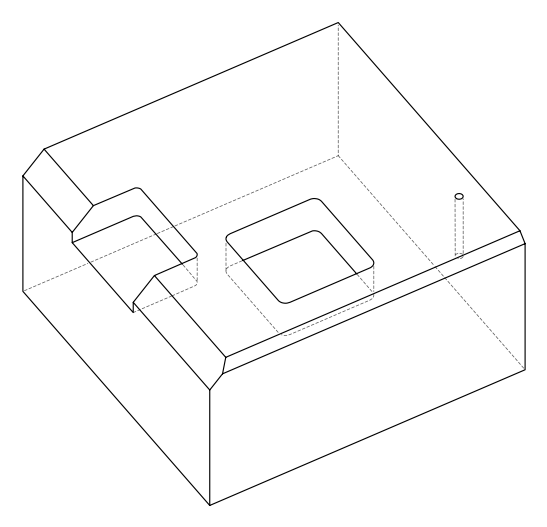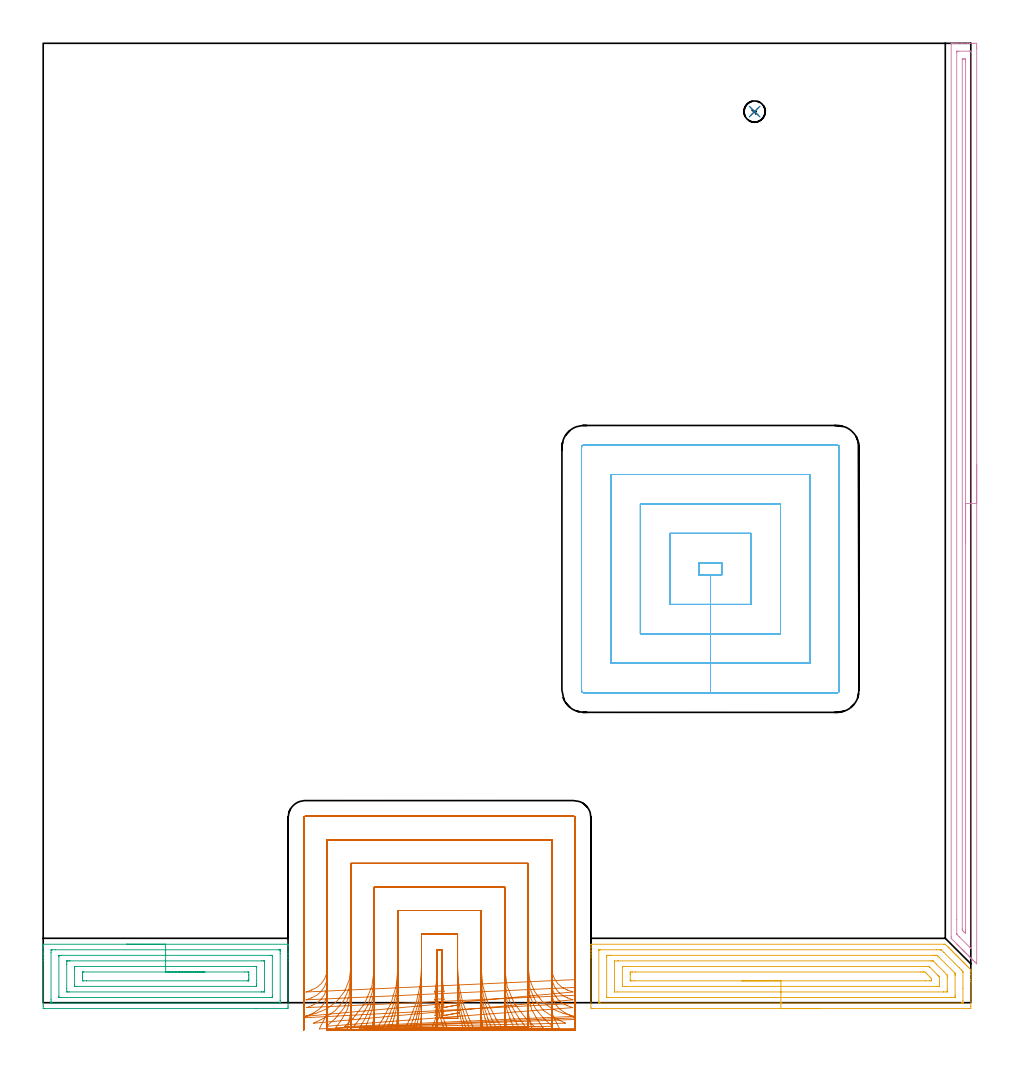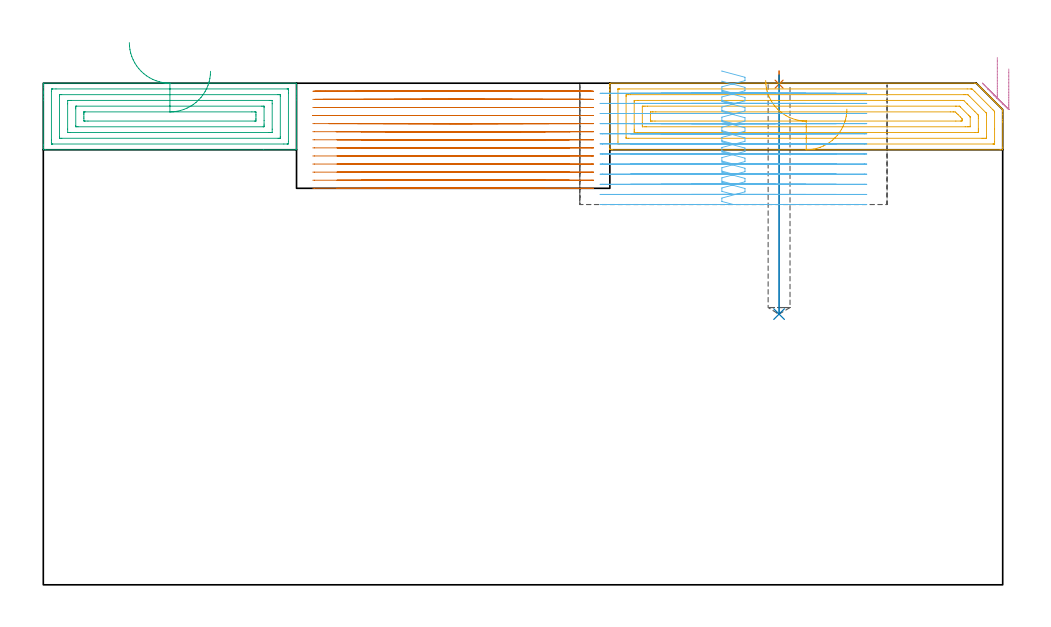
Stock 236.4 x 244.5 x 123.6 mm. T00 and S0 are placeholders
(PLAN: 7 operations, 4 tool changes, 62.7 min)
(1 SPOT_DRILL | STEP1POCKET | NXT0321_9005460120000 | 0.03 min | 0 mm3)
(2 DRILL_BLIND_HOLE_INTO_CENTER | STEP1POCKET | UGT0301_449 | 0.24 min | 1271 mm3)
(3 AREA_MILL | FG_CHAMFER_SURFACE | UGT0205_001 | 3.31 min | 9393 mm3)
(4 AREA_MILL_1 | FG_CHAMFER_SURFACE_1 | UGT0205_001 | 5.73 min | 5046 mm3)
(5 AREA_MILL_2 | FG_CHAMFER_SURFACE_2 | UGT0205_001 | 4.9 min | 13840 mm3)
(6 MILL_RECTANGULAR_POCKET | POCKET_RECTANGULAR_STRAIGHT | NXT0201_013 | Follow Part, ap 2.5, ae 75% | 18.29 min | 164675 mm3)
(7 MILL_SLOT | SLOT_PARTIAL_RECTANGULAR | NXT0201_009 | Follow Part, ap 2, ae 75% | 30.2 min | 100762 mm3)
(TOOL NXT0321_9005460120000 | NC Spot Drill, 142deg, 12mm, Carbide, Uncoated | D12 PA142 FL30 Z2)
(TOOL UGT0301_449 | Carbide Drill 5.4 mm | D5.4 PA118 FL57 Z2)
(TOOL UGT0205_001 | Chamfer Mill 20 x 3 x 45 deg. | D20 FL50 Z2)
(TOOL NXT0201_013 | ENDMILL 10mm | D10 FL30 Z4)
(TOOL NXT0201_009 | ENDMILL 8mm [2P460-0800-NA 1630] | D8 FL26 Z6)
(OP 1 SPOT_DRILL)
G17 G21 G94 G90
T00 M6
G54
G17 G0 G90 X181.3 Y227.1 S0 M3
G43 Z133.6 H0
G94 G81 G98 Z123.368 F250. R126.6
G80
M5
M2
(OP 2 DRILL_BLIND_HOLE_INTO_CENTER)
G17 G21 G94 G90
T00 M6
G54
G17 G0 G90 X181.3 Y227.1 S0 M3
G43 Z133.6 H0
G94 G81 G98 Z66.7 F250. R125.6
G80
M5
M2
(OP 3 AREA_MILL)
G17 G21 G94 G90
T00 M6
G54
G17 G0 G90 X21.2 Y14.9 S1061 M3
G43 Z133.6 H0
G94 G1 X21.238 Z132.728 F250.
X21.352 Z131.863
X21.541 Z131.012
X21.803 Z130.18
X22.137 Z129.374
X22.54 Z128.6
X23.008 Z127.864
X23.54 Z127.172
X24.129 Z126.529
X24.772 Z125.939
X25.464 Z125.408
X26.2 Z124.94
X26.974 Z124.537
X27.78 Z124.203
X28.612 Z123.941
X29.463 Z123.752
X30.328 Z123.638
X31.2 Z123.6
X62.295
X62.39 Y14.897 Z123.589
X62.393 Y14.864 Z123.556
X62.4 Y14.611 Z123.31
Y12.925 Z121.624
Y12.503 Z121.2
Y12.293 Z120.99
Y11.611 Z120.308
Y11.4 Z120.097
Y10.718 Z119.412
Y-0.889 Z107.807
X62.398 Y-1.233 Z107.464
X62.39 Y-1.491 Z107.205
X62.132 Y-1.499 Z107.199
X54.264 Y-1.5 Z107.2
X0.549 Y-1.499 Z107.201
X0.006 Y-1.491 Z107.205
X0.003 Y-1.438 Z107.258
X0.001 Y-0.889 Z107.807
X0. Y-0.337 Z108.359
Y10.718 Z119.412
Y11.4 Z120.097
Y11.611 Z120.308
Y12.293 Z120.99
Y12.503 Z121.2
Y12.925 Z121.624
Y13.867 Z122.566
Y14.289 Z122.988
Y14.612 Z123.31
X0.007 Y14.864 Z123.556
X0.01 Y14.897 Z123.589
X0.105 Y14.9 Z123.6
X31.2
Y13.486 Z122.186
X60.074
X60.163 Y13.485 Z122.185
X60.34 Y13.481 Z122.181
X60.385 Y13.479 Z122.179
X60.39 Y13.47 Z122.17
X60.395 Y13.443 Z122.143
X60.398 Y13.396 Z122.096
X60.4 Y13.069 Z121.769
Y12.503 Z121.203
X60.399 Y0.57 Z109.27
X60.392 Y0.004 Z108.704
X60.39 Y-0.072 Z108.628
X60.252 Y-0.08 Z108.62
X60.161 Y-0.084 Z108.616
X60.074 Y-0.085 Z108.615
X59.275 Y-0.086 Z108.614
X2.326
X2.237 Y-0.085 Z108.615
X2.059 Y-0.081 Z108.619
X2.015 Y-0.079 Z108.621
X2.01 Y-0.07 Z108.63
X2.005 Y-0.043 Z108.657
X2.002 Y0.004 Z108.704
X2. Y0.331 Z109.031
Y0.897 Z109.597
X2.001 Y12.83 Z121.53
X2.008 Y13.396 Z122.096
X2.01 Y13.472 Z122.172
X2.149 Y13.48 Z122.18
X2.239 Y13.484 Z122.184
X2.326 Y13.485 Z122.185
X3.125 Y13.486 Z122.186
X31.2
Y12.072 Z120.772
X57.839 Y12.071 Z120.771
X58.297 Y12.067 Z120.767
X58.36 Y12.065 Z120.765
X58.39 Y12.054 Z120.754
X58.395 Y11.921 Z120.621
X58.399 Y11.714 Z120.414
X58.4 Y1.686 Z110.386
X58.398 Y1.583 Z110.283
X58.392 Y1.376 Z110.076
X58.388 Y1.334 Z110.034
X58.381 Y1.332 Z110.032
X58.354 Y1.33 Z110.03
X58.297 Y1.329 Z110.029
X57.867 Y1.328 Z110.028
X4.561 Y1.329 Z110.029
X4.103 Y1.333 Z110.033
X4.04 Y1.335 Z110.035
X4.01 Y1.346 Z110.046
X4.005 Y1.479 Z110.179
X4.001 Y1.686 Z110.386
X4. Y11.714 Z120.414
X4.002 Y11.817 Z120.517
X4.008 Y12.024 Z120.724
X4.012 Y12.066 Z120.766
X4.019 Y12.068 Z120.768
X4.046 Y12.07 Z120.77
X4.103 Y12.071 Z120.771
X4.533 Y12.072 Z120.772
X31.2
Y10.657 Z119.357
X55.692
X56.072 Y10.656 Z119.356
X56.261 Y10.654 Z119.354
X56.355 Y10.65 Z119.35
X56.39 Y10.647 Z119.347
X56.4 Y9.825 Z118.525
Y3.575 Z112.275
X56.395 Y2.808 Z111.508
X56.391 Y2.757 Z111.457
X56.355 Y2.75 Z111.45
X56.253 Y2.747 Z111.447
X56.046 Y2.744 Z111.444
X55.632 Y2.743 Z111.443
X55.572
X6.708
X6.328 Y2.744 Z111.444
X6.139 Y2.746 Z111.446
X6.045 Y2.75 Z111.45
X6.01 Y2.753 Z111.453
X6. Y3.575 Z112.275
Y9.825 Z118.525
X6.005 Y10.592 Z119.292
X6.009 Y10.643 Z119.343
X6.045 Y10.65 Z119.35
X6.147 Y10.653 Z119.353
X6.354 Y10.656 Z119.356
X6.768 Y10.657 Z119.357
X6.828
X31.2
Y9.243 Z117.943
X53.855
X54.164 Y9.24 Z117.94
X54.369 Y9.236 Z117.936
X54.391 Y9.233 Z117.933
X54.394 Y9.218 Z117.918
X54.398 Y9.181 Z117.881
X54.4 Y9.115 Z117.815
Y8.932 Z117.632
Y5.706 Z114.406
Y4.813 Z113.513
X54.397 Y4.468 Z113.168
X54.392 Y4.195 Z112.895
X54.39 Y4.166 Z112.866
X54.349 Y4.163 Z112.863
X54.268 Y4.159 Z112.859
X54.164 Y4.157 Z112.857
X8.545
X8.236 Y4.16 Z112.86
X8.031 Y4.164 Z112.864
X8.009 Y4.167 Z112.867
X8.006 Y4.182 Z112.882
X8.002 Y4.219 Z112.919
X8. Y4.285 Z112.985
Y4.468 Z113.168
Y8.587 Z117.287
X8.003 Y8.932 Z117.632
X8.008 Y9.205 Z117.905
X8.01 Y9.234 Z117.934
X8.051 Y9.237 Z117.937
X8.132 Y9.241 Z117.941
X8.236 Y9.243 Z117.943
X31.2
Y7.829 Z116.529
X51.399
X52.078 Y7.827 Z116.527
X52.291 Y7.825 Z116.525
X52.375 Y7.822 Z116.522
X52.39 Y7.795 Z116.495
X52.396 Y7.72 Z116.42
X52.399 Y7.146 Z115.846
X52.4 Y6.823 Z115.523
X52.399 Y6.254 Z114.954
X52.398 Y5.932 Z114.632
X52.39 Y5.607 Z114.307
X52.387 Y5.577 Z114.277
X52.374 Y5.575 Z114.275
X52.333 Y5.573 Z114.273
X52.248 Y5.572 Z114.272
X52.078 Y5.571 Z114.271
X11.001
X10.322 Y5.573 Z114.273
X10.109 Y5.575 Z114.275
X10.025 Y5.578 Z114.278
X10.01 Y5.605 Z114.305
X10.004 Y5.68 Z114.38
X10.001 Y6.254 Z114.954
X10. Y6.577 Z115.277
Y7.146 Z115.846
X10.002 Y7.468 Z116.168
X10.01 Y7.793 Z116.493
X10.013 Y7.823 Z116.523
X10.026 Y7.825 Z116.525
X10.067 Y7.827 Z116.527
X10.152 Y7.828 Z116.528
X10.322 Y7.829 Z116.529
X31.2
X32.072 Z116.567
X32.936 Z116.681
X33.788 Z116.87
X34.62 Z117.132
X35.426 Z117.466
X36.2 Z117.869
X36.936 Z118.337
X37.628 Z118.868
X38.271 Z119.458
X38.86 Z120.101
X39.391 Z120.793
X39.86 Z121.529
X40.263 Z122.303
X40.597 Z123.109
X40.859 Z123.941
X41.048 Z124.792
X41.162 Z125.657
X41.2 Z126.529
G0 Z133.6
M5
M2
(OP 4 AREA_MILL_1)
G17 G21 G94 G90
T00 M6
G54
G17 G0 G90 X237.9 Y137.2 S1061 M3
G43 Z133.6 H0
Z127.1
G94 G1 Y137.162 Z126.228 F250.
Y137.048 Z125.364
Y136.859 Z124.512
Y136.597 Z123.68
Y136.263 Z122.874
Y135.86 Z122.1
Y135.392 Z121.364
Y134.86 Z120.672
Y134.271 Z120.029
Y133.628 Z119.44
Y132.936 Z118.908
Y132.2 Z118.44
Y131.426 Z118.037
Y130.62 Z117.703
Y129.788 Z117.441
Y128.937 Z117.252
Y128.072 Z117.138
Y127.2 Z117.1
Y10.141
X237.894 Y9.932 Z117.104
X237.892 Y9.919 Z117.105
X237.867 Y9.932 Z117.13
X237.467 Y10.333 Z117.533
X237.322 Y10.477 Z117.675
X237.272 Y10.528 Z117.727
X237.075 Y10.724 Z117.924
X237.025 Y10.774 Z117.972
X236.974 Y10.826 Z118.025
X236.78 Y11.02 Z118.219
X236.728 Y11.071 Z118.269
X236.676 Y11.124 Z118.323
X236.484 Y11.316 Z118.515
X236.431 Y11.368 Z118.566
X236.378 Y11.422 Z118.621
X236.188 Y11.611 Z118.811
X236.134 Y11.664 Z118.863
X236.08 Y11.72 Z118.919
X235.893 Y11.907 Z119.106
X235.837 Y11.961 Z119.159
X235.782 Y12.018 Z119.217
X235.597 Y12.203 Z119.402
X235.541 Y12.258 Z119.456
X235.484 Y12.316 Z119.515
X235.301 Y12.498 Z119.698
X235.244 Y12.555 Z119.753
X235.186 Y12.614 Z119.813
X235.005 Y12.794 Z119.993
X234.947 Y12.852 Z120.05
X234.888 Y12.912 Z120.111
X234.71 Y13.09 Z120.289
X234.65 Y13.148 Z120.347
X234.59 Y13.21 Z120.409
X234.414 Y13.385 Z120.585
X234.353 Y13.445 Z120.643
X234.292 Y13.508 Z120.707
X234.118 Y13.681 Z120.881
X234.056 Y13.742 Z120.94
X233.994 Y13.806 Z121.005
X233.823 Y13.977 Z121.176
X233.759 Y14.039 Z121.237
X233.696 Y14.104 Z121.303
X233.527 Y14.272 Z121.472
X233.463 Y14.336 Z121.534
X233.398 Y14.402 Z121.601
X233.231 Y14.568 Z121.768
X233.166 Y14.633 Z121.831
X233.1 Y14.7 Z121.899
X232.936 Y14.864 Z122.063
X232.869 Y14.929 Z122.127
X231.51 Y16.29 Z123.487
X231.406 Y16.397 Z123.591
X231.4 Y16.786 Z123.6
Y244.32
X231.403 Y244.49 Z123.588
X231.452 Y244.493 Z123.54
X231.867 Y244.5 Z123.132
X232.149 Z122.85
X232.869 Z122.126
X234.119 Z120.878
X235.541 Z119.455
X236.166 Z118.83
X237.056 Z117.94
X237.322 Y244.498 Z117.675
X237.891 Y244.492 Z117.106
X237.894 Y244.447 Z117.103
X237.899 Y243.872 Z117.101
X237.9 Y243.292 Z117.1
Y127.2
X236.486 Z118.514
X236.485 Y13.994 Z118.515
X236.484 Y13.884 Z118.516
X236.48 Y13.812 Z118.52
X236.477 Y13.781 Z118.523
X236.473 Y13.784 Z118.527
X236.431 Y13.822 Z118.569
X236.146 Y14.104 Z118.854
X233.464 Y16.786 Z121.536
X232.869 Y17.387 Z122.131
X232.837 Y17.425 Z122.163
X232.821 Y17.446 Z122.179
X232.818 Y17.516 Z122.182
X232.815 Y17.625 Z122.185
X232.814 Y21.24 Z122.186
X232.815 Y242.194 Z122.185
X232.818 Y242.304 Z122.182
X232.824 Y242.49 Z122.176
X232.869 Y242.492 Z122.131
X233.347 Y242.499 Z121.653
X236.017 Y242.5 Z118.983
X236.431 Y242.497 Z118.569
X236.458 Y242.494 Z118.542
X236.469 Y242.491 Z118.531
X236.479 Y242.466 Z118.521
X236.486 Y242.084 Z118.514
Y127.2
X235.072 Z119.928
X235.071 Y18.574 Z119.929
X235.07 Y18.152 Z119.93
X235.066 Y17.68 Z119.934
X235.065 Y17.651 Z119.935
X235.026 Y17.68 Z119.974
X234.65 Y18.052 Z120.35
X234.39 Y18.315 Z120.61
X234.261 Y18.45 Z120.739
X234.235 Y18.481 Z120.765
X234.233 Y18.514 Z120.767
X234.231 Y18.574 Z120.769
X234.229 Y18.997 Z120.771
Y240.402
X234.23 Y240.455 Z120.77
X234.232 Y240.48 Z120.768
X234.234 Y240.486 Z120.766
X234.245 Y240.49 Z120.755
X234.449 Y240.498 Z120.551
X234.65 Z120.35
X234.853 Y240.495 Z120.147
X234.988 Y240.49 Z120.012
X235.065 Y240.479 Z119.935
X235.067 Y240.437 Z119.933
X235.069 Y240.296 Z119.931
X235.071 Y239.873 Z119.929
X235.072 Y127.2 Z119.928
Y126.328 Z119.967
Y125.464 Z120.08
Y124.612 Z120.269
Y123.78 Z120.532
Y122.974 Z120.865
Y122.2 Z121.268
Y121.464 Z121.737
Y120.772 Z122.268
Y120.129 Z122.857
Y119.54 Z123.501
Y119.009 Z124.193
Y118.54 Z124.928
Y118.137 Z125.702
Y117.803 Z126.508
Y117.541 Z127.34
Y117.352 Z128.192
Y117.238 Z129.057
Y117.2 Z129.928
G0 Z133.6
M5
M2
(OP 5 AREA_MILL_2)
G17 G21 G94 G90
T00 M6
G54
G17 G0 G90 X198. Y-1.5 S1061 M3
G43 Z133.6 H0
Z117.2
G94 G1 X197.962 Z116.328 F250.
X197.848 Z115.463
X197.659 Z114.612
X197.397 Z113.78
X197.063 Z112.974
X196.66 Z112.2
X196.192 Z111.464
X195.66 Z110.772
X195.071 Z110.129
X194.428 Z109.54
X193.736 Z109.008
X193. Z108.54
X192.226 Z108.137
X191.42 Z107.803
X190.588 Z107.541
X189.737 Z107.352
X188.872 Z107.238
X188. Z107.2
X140.215
X139.93 Y-1.497 Z107.202
X139.61 Y-1.492 Z107.206
X139.6 Y-1.167 Z107.531
Y11.611 Z120.305
Y12.166 Z120.863
Y12.503 Z121.2
Y13.059 Z121.755
Y13.396 Z122.091
Y14.072 Z122.771
Y14.438 Z123.138
X139.607 Y14.84 Z123.532
X139.61 Y14.898 Z123.588
X139.769 Y14.9 Z123.6
X229.538
X229.887 Y14.903 Z123.594
X229.914 Y14.887 Z123.586
X230.426 Y14.375 Z123.074
X230.513 Y14.289 Z122.985
X230.597 Y14.204 Z122.903
X230.723 Y14.077 Z122.776
X230.81 Y13.992 Z122.688
X230.894 Y13.906 Z122.605
X231.021 Y13.779 Z122.479
X231.108 Y13.694 Z122.39
X231.192 Y13.609 Z122.308
X231.319 Y13.482 Z122.181
X231.405 Y13.396 Z122.092
X231.489 Y13.311 Z122.01
X231.616 Y13.184 Z121.883
X231.703 Y13.099 Z121.795
X231.787 Y13.014 Z121.713
X231.914 Y12.886 Z121.585
X232.001 Y12.801 Z121.497
X232.084 Y12.716 Z121.415
X232.212 Y12.588 Z121.288
X232.298 Y12.503 Z121.2
X232.382 Y12.418 Z121.118
X232.51 Y12.291 Z120.99
X232.596 Y12.206 Z120.902
X232.679 Y12.121 Z120.82
X232.807 Y11.993 Z120.692
X232.894 Y11.908 Z120.604
X232.977 Y11.823 Z120.523
X233.105 Y11.695 Z120.395
X233.191 Y11.611 Z120.307
X233.274 Y11.526 Z120.225
X233.403 Y11.398 Z120.097
X233.489 Y11.313 Z120.009
X233.572 Y11.228 Z119.928
X233.701 Y11.1 Z119.799
X233.786 Y11.015 Z119.712
X233.869 Y10.931 Z119.63
X233.998 Y10.802 Z119.501
X234.084 Y10.718 Z119.414
X234.167 Y10.633 Z119.333
X234.296 Y10.504 Z119.204
X234.382 Y10.42 Z119.116
X234.464 Y10.336 Z119.035
X234.594 Y10.207 Z118.906
X234.679 Y10.123 Z118.819
X234.762 Y10.038 Z118.738
X234.891 Y9.909 Z118.608
X234.977 Y9.825 Z118.521
X235.059 Y9.741 Z118.44
X235.189 Y9.611 Z118.31
X235.275 Y9.527 Z118.223
X235.357 Y9.443 Z118.143
X235.487 Y9.314 Z118.013
X235.572 Y9.23 Z117.926
X235.654 Y9.146 Z117.845
X235.785 Y9.016 Z117.715
X235.87 Y8.932 Z117.628
X236.082 Y8.718 Z117.417
X236.118 Y8.682 Z117.382
X236.315 Y8.486 Z117.185
X236.38 Y8.419 Z117.117
X236.399 Y8.392 Z117.089
X236.4 Y8.039 Z116.738
Y7.979 Z116.678
Y7.146 Z115.841
Y5.916 Z114.613
Y5.361 Z114.055
X236.399 Y-0.889 Z107.808
X236.394 Y-1.493 Z107.204
X236.391 Y-1.495 Z107.202
X235.785 Y-1.5 Z107.2
X188.
Y-0.086 Z108.614
X142.002
X141.621 Y-0.079 Z108.621
X141.61 Y-0.052 Z108.648
X141.608 Y0.004 Z108.704
X141.601 Y0.404 Z109.104
Y13.396 Z122.096
X141.603 Y13.446 Z122.146
X141.606 Y13.47 Z122.17
X141.608 Y13.477 Z122.177
X141.645 Y13.479 Z122.179
X141.823 Y13.484 Z122.184
X141.913 Y13.486 Z122.186
X142.002
X227.657
X228.551 Y13.485 Z122.185
X228.639 Y13.483 Z122.183
X228.728 Y13.479 Z122.179
X228.87 Y13.468 Z122.168
X228.946 Y13.396 Z122.096
X229.532 Y12.817 Z121.517
X233.418 Y8.932 Z117.632
X233.998 Y8.349 Z117.049
X234.299 Y8.039 Z116.739
X234.39 Y7.937 Z116.637
X234.394 Y7.838 Z116.538
X234.399 Y7.639 Z116.339
X234.4 Y3.62 Z112.32
Y0.495 Z109.195
X234.399 Y0.004 Z108.704
X234.397 Y-0.046 Z108.654
X234.394 Y-0.071 Z108.629
X234.392 Y-0.077 Z108.623
X234.356 Y-0.079 Z108.621
X234.177 Y-0.084 Z108.616
X234.088 Y-0.086 Z108.614
X233.998
X188.
Y1.328 Z110.028
X144.249 Y1.329 Z110.029
X143.788 Y1.331 Z110.031
X143.636 Y1.333 Z110.033
X143.617 Y1.335 Z110.035
X143.61 Y1.376 Z110.076
X143.604 Y1.476 Z110.176
X143.601 Y1.601 Z110.301
Y11.611 Z120.311
X143.602 Y11.797 Z120.497
X143.61 Y11.986 Z120.686
X143.624 Y12.065 Z120.765
X143.673 Y12.067 Z120.767
X143.788 Y12.07 Z120.77
X144.22 Y12.071 Z120.771
X144.681 Y12.072 Z120.772
X226.853 Y12.071 Z120.771
X227.286 Y12.07 Z120.77
X227.746 Y12.066 Z120.766
X227.807 Y12.065 Z120.765
X227.874 Y12.014 Z120.714
X228.014 Y11.88 Z120.58
X228.289 Y11.611 Z120.311
X232.212 Y7.689 Z116.389
X232.346 Y7.553 Z116.253
X232.377 Y7.518 Z116.218
X232.389 Y7.5 Z116.2
X232.393 Y7.46 Z116.16
X232.398 Y7.334 Z116.034
X232.4 Y7.146 Z115.846
Y6.958 Z115.658
X232.399 Y1.789 Z110.489
X232.398 Y1.603 Z110.303
X232.39 Y1.414 Z110.114
X232.376 Y1.335 Z110.035
X232.327 Y1.333 Z110.033
X232.212 Y1.33 Z110.03
X231.78 Y1.329 Z110.029
X231.319 Y1.328 Z110.028
X188.
Y2.743 Z111.443
X146.407
X145.631 Y2.748 Z111.448
X145.615 Y2.749 Z111.449
X145.61 Y2.764 Z111.464
X145.605 Y2.815 Z111.515
X145.602 Y2.92 Z111.62
X145.6 Y3.13 Z111.83
Y3.55 Z112.25
Y10.259 Z118.959
X145.602 Y10.475 Z119.175
X145.606 Y10.584 Z119.284
X145.61 Y10.637 Z119.337
X145.616 Y10.651 Z119.351
X145.64 Y10.652 Z119.352
X146.468 Y10.657 Z119.357
X146.528
X226.02
X226.437 Y10.656 Z119.356
X226.645 Y10.653 Z119.353
X226.747 Y10.65 Z119.35
X226.796 Y10.644 Z119.344
X226.853 Y10.593 Z119.293
X227.626 Y9.825 Z118.525
X227.746 Y9.705 Z118.405
X229.532 Y7.918 Z116.618
X230.293 Y7.146 Z115.846
X230.39 Y7.036 Z115.736
X230.393 Y6.929 Z115.629
X230.397 Y6.713 Z115.413
X230.4 Y6.279 Z114.979
Y3.601 Z112.301
Y3.141 Z111.841
X230.398 Y2.925 Z111.625
X230.395 Y2.816 Z111.516
X230.39 Y2.763 Z111.463
X230.384 Y2.749 Z111.449
X230.36 Y2.748 Z111.448
X229.532 Y2.743 Z111.443
X229.472
X188.
Y4.157 Z112.857
X148.565
X148.254 Y4.158 Z112.858
X147.667 Y4.161 Z112.861
X147.624 Y4.164 Z112.864
X147.61 Y4.174 Z112.874
X147.604 Y4.225 Z112.925
X147.601 Y4.468 Z113.168
X147.6 Y5.122 Z113.822
X147.601 Y9.096 Z117.796
X147.603 Y9.177 Z117.877
X147.606 Y9.217 Z117.917
X147.609 Y9.233 Z117.933
X147.633 Y9.236 Z117.936
X147.945 Y9.241 Z117.941
X148.254 Y9.242 Z117.942
X148.836 Y9.243 Z117.943
X224.756
X225.067 Y9.242 Z117.942
X225.653 Y9.238 Z117.938
X225.724 Y9.236 Z117.936
X225.769 Y9.22 Z117.92
X225.845 Y9.15 Z117.85
X225.96 Y9.041 Z117.741
X227.964 Y7.037 Z115.737
X228.18 Y6.817 Z115.517
X228.321 Y6.669 Z115.369
X228.39 Y6.592 Z115.292
X228.393 Y6.574 Z115.274
X228.399 Y6.494 Z115.194
Y4.304 Z113.004
X228.397 Y4.223 Z112.923
X228.394 Y4.183 Z112.883
X228.391 Y4.167 Z112.867
X228.367 Y4.164 Z112.864
X228.055 Y4.159 Z112.859
X227.746 Y4.158 Z112.858
X227.164 Y4.157 Z112.857
X188.
Y5.571 Z114.271
X150.723
X150.04 Y5.572 Z114.272
X149.827 Y5.574 Z114.274
X149.673 Y5.578 Z114.278
X149.61 Y5.584 Z114.284
X149.607 Y5.621 Z114.321
X149.602 Y5.799 Z114.499
X149.601 Y7.146 Z115.846
X149.603 Y7.583 Z116.283
X149.61 Y7.733 Z116.433
X149.623 Y7.822 Z116.522
X149.699 Y7.824 Z116.524
X150.04 Y7.827 Z116.527
X150.251 Y7.828 Z116.528
X150.933 Y7.829 Z116.529
X223.491
X224.173 Y7.827 Z116.527
X224.387 Y7.825 Z116.525
X224.722 Y7.819 Z116.519
X225.067 Y7.483 Z116.183
X225.405 Y7.146 Z115.846
X225.96 Y6.59 Z115.29
X226.287 Y6.254 Z114.954
X226.39 Y6.141 Z114.841
X226.393 Y6.033 Z114.733
X226.396 Y5.817 Z114.517
X226.39 Y5.667 Z114.367
X226.377 Y5.578 Z114.278
X226.301 Y5.576 Z114.276
X225.96 Y5.573 Z114.273
X224.856 Y5.571 Z114.271
X188.
X187.128 Z114.309
X186.264 Z114.423
X185.412 Z114.612
X184.58 Z114.874
X183.774 Z115.208
X183. Z115.611
X182.264 Z116.08
X181.572 Z116.611
X180.929 Z117.2
X180.34 Z117.843
X179.809 Z118.535
X179.34 Z119.271
X178.937 Z120.045
X178.603 Z120.851
X178.341 Z121.683
X178.152 Z122.535
X178.038 Z123.4
X178. Z124.271
G0 Z133.6
M5
M2
(OP 6 MILL_RECTANGULAR_POCKET)
G17 G21 G94 G90
T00 M6
G54
G17 G0 G90 X167.2 Y109.045 S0 M3
G43 Z133.6 H0
Z126.6
G94 G1 Y109. Z126.588 F250.
X172.9 Z125.06
Y112.1 Z124.23
X167.2 Z122.703
Y109. Z121.872
X170.05 Z121.108
X172.9 F500.
Y112.1
X167.2
Y109.
X170.05
Y101.5
X180.4
Y119.6
X159.7
Y101.5
X170.05
Y94.
X187.9
Y127.1
X152.2
Y94.
X170.05
Y86.5
X195.4
Y134.6
X144.7
Y86.5
X170.05
Y79.
X202.3
G3 X202.9 Y79.6 R0.6
G1 Y141.5
G3 X202.3 Y142.1 R0.6
G1 X137.8
G3 X137.2 Y141.5 R0.6
G1 Y79.6
G3 X137.8 Y79. R0.6
G1 X170.05
X171.05
G0 X167.2 Y109.045 Z124.108
G1 Y109. Z124.096 F250.
X172.9 Z122.569
Y112.1 Z121.738
X167.2 Z120.211
Y109. Z119.38
X170.05 Z118.617
X172.9 F500.
Y112.1
X167.2
Y109.
X170.05
Y101.5
X180.4
Y119.6
X159.7
Y101.5
X170.05
Y94.
X187.9
Y127.1
X152.2
Y94.
X170.05
Y86.5
X195.4
Y134.6
X144.7
Y86.5
X170.05
Y79.
X202.3
G3 X202.9 Y79.6 R0.6
G1 Y141.5
G3 X202.3 Y142.1 R0.6
G1 X137.8
G3 X137.2 Y141.5 R0.6
G1 Y79.6
G3 X137.8 Y79. R0.6
G1 X170.05
X171.05
G0 X167.2 Y109.045 Z121.617
G1 Y109. Z121.604 F250.
X172.9 Z120.077
Y112.1 Z119.247
X167.2 Z117.719
Y109. Z116.889
X170.05 Z116.125
X172.9 F500.
Y112.1
X167.2
Y109.
X170.05
Y101.5
X180.4
Y119.6
X159.7
Y101.5
X170.05
Y94.
X187.9
Y127.1
X152.2
Y94.
X170.05
Y86.5
X195.4
Y134.6
X144.7
Y86.5
X170.05
Y79.
X202.3
G3 X202.9 Y79.6 R0.6
G1 Y141.5
G3 X202.3 Y142.1 R0.6
G1 X137.8
G3 X137.2 Y141.5 R0.6
G1 Y79.6
G3 X137.8 Y79. R0.6
G1 X170.05
X171.05
G0 X167.2 Y109.045 Z119.125
G1 Y109. Z119.113 F250.
X172.9 Z117.586
Y112.1 Z116.755
X167.2 Z115.228
Y109. Z114.397
X170.05 Z113.633
X172.9 F500.
Y112.1
X167.2
Y109.
X170.05
Y101.5
X180.4
Y119.6
X159.7
Y101.5
X170.05
Y94.
X187.9
Y127.1
X152.2
Y94.
X170.05
Y86.5
X195.4
Y134.6
X144.7
Y86.5
X170.05
Y79.
X202.3
G3 X202.9 Y79.6 R0.6
G1 Y141.5
G3 X202.3 Y142.1 R0.6
G1 X137.8
G3 X137.2 Y141.5 R0.6
G1 Y79.6
G3 X137.8 Y79. R0.6
G1 X170.05
X171.05
G0 X167.2 Y109.045 Z116.633
G1 Y109. Z116.621 F250.
X172.9 Z115.094
Y112.1 Z114.263
X167.2 Z112.736
Y109. Z111.905
X170.05 Z111.142
X172.9 F500.
Y112.1
X167.2
Y109.
X170.05
Y101.5
X180.4
Y119.6
X159.7
Y101.5
X170.05
Y94.
X187.9
Y127.1
X152.2
Y94.
X170.05
Y86.5
X195.4
Y134.6
X144.7
Y86.5
X170.05
Y79.
X202.3
G3 X202.9 Y79.6 R0.6
G1 Y141.5
G3 X202.3 Y142.1 R0.6
G1 X137.8
G3 X137.2 Y141.5 R0.6
G1 Y79.6
G3 X137.8 Y79. R0.6
G1 X170.05
X171.05
G0 X167.2 Y109.045 Z114.142
G1 Y109. Z114.13 F250.
X172.9 Z112.602
Y112.1 Z111.772
X167.2 Z110.244
Y109. Z109.414
X170.05 Z108.65
X172.9 F500.
Y112.1
X167.2
Y109.
X170.05
Y101.5
X180.4
Y119.6
X159.7
Y101.5
X170.05
Y94.
X187.9
Y127.1
X152.2
Y94.
X170.05
Y86.5
X195.4
Y134.6
X144.7
Y86.5
X170.05
Y79.
X202.3
G3 X202.9 Y79.6 R0.6
G1 Y141.5
G3 X202.3 Y142.1 R0.6
G1 X137.8
G3 X137.2 Y141.5 R0.6
G1 Y79.6
G3 X137.8 Y79. R0.6
G1 X170.05
X171.05
G0 X167.2 Y109.045 Z111.65
G1 Y109. Z111.638 F250.
X172.9 Z110.111
Y112.1 Z109.28
X167.2 Z107.753
Y109. Z106.922
X170.05 Z106.158
X172.9 F500.
Y112.1
X167.2
Y109.
X170.05
Y101.5
X180.4
Y119.6
X159.7
Y101.5
X170.05
Y94.
X187.9
Y127.1
X152.2
Y94.
X170.05
Y86.5
X195.4
Y134.6
X144.7
Y86.5
X170.05
Y79.
X202.3
G3 X202.9 Y79.6 R0.6
G1 Y141.5
G3 X202.3 Y142.1 R0.6
G1 X137.8
G3 X137.2 Y141.5 R0.6
G1 Y79.6
G3 X137.8 Y79. R0.6
G1 X170.05
X171.05
G0 X167.2 Y109.045 Z109.158
G1 Y109. Z109.146 F250.
X172.9 Z107.619
Y112.1 Z106.788
X167.2 Z105.261
Y109. Z104.43
X170.05 Z103.667
X172.9 F500.
Y112.1
X167.2
Y109.
X170.05
Y101.5
X180.4
Y119.6
X159.7
Y101.5
X170.05
Y94.
X187.9
Y127.1
X152.2
Y94.
X170.05
Y86.5
X195.4
Y134.6
X144.7
Y86.5
X170.05
Y79.
X202.3
G3 X202.9 Y79.6 R0.6
G1 Y141.5
G3 X202.3 Y142.1 R0.6
G1 X137.8
G3 X137.2 Y141.5 R0.6
G1 Y79.6
G3 X137.8 Y79. R0.6
G1 X170.05
X171.05
G0 X167.2 Y109.045 Z106.667
G1 Y109. Z106.655 F250.
X172.9 Z105.127
Y112.1 Z104.297
X167.2 Z102.769
Y109. Z101.939
X170.05 Z101.175
X172.9 F500.
Y112.1
X167.2
Y109.
X170.05
Y101.5
X180.4
Y119.6
X159.7
Y101.5
X170.05
Y94.
X187.9
Y127.1
X152.2
Y94.
X170.05
Y86.5
X195.4
Y134.6
X144.7
Y86.5
X170.05
Y79.
X202.3
G3 X202.9 Y79.6 R0.6
G1 Y141.5
G3 X202.3 Y142.1 R0.6
G1 X137.8
G3 X137.2 Y141.5 R0.6
G1 Y79.6
G3 X137.8 Y79. R0.6
G1 X170.05
X171.05
G0 X167.2 Y109.045 Z104.175
G1 Y109. Z104.163 F250.
X172.9 Z102.636
Y112.1 Z101.805
X167.2 Z100.278
Y109. Z99.447
X170.05 Z98.683
X172.9 F500.
Y112.1
X167.2
Y109.
X170.05
Y101.5
X180.4
Y119.6
X159.7
Y101.5
X170.05
Y94.
X187.9
Y127.1
X152.2
Y94.
X170.05
Y86.5
X195.4
Y134.6
X144.7
Y86.5
X170.05
Y79.
X202.3
G3 X202.9 Y79.6 R0.6
G1 Y141.5
G3 X202.3 Y142.1 R0.6
G1 X137.8
G3 X137.2 Y141.5 R0.6
G1 Y79.6
G3 X137.8 Y79. R0.6
G1 X170.05
X171.05
G0 X167.2 Y109.045 Z101.683
G1 Y109. Z101.671 F250.
X172.9 Z100.144
Y112.1 Z99.313
X167.2 Z97.786
Y109. Z96.955
X170.05 Z96.192
X172.9 F500.
Y112.1
X167.2
Y109.
X170.05
Y101.5
X180.4
Y119.6
X159.7
Y101.5
X170.05
Y94.
X187.9
Y127.1
X152.2
Y94.
X170.05
Y86.5
X195.4
Y134.6
X144.7
Y86.5
X170.05
Y79.
X202.3
G3 X202.9 Y79.6 R0.6
G1 Y141.5
G3 X202.3 Y142.1 R0.6
G1 X137.8
G3 X137.2 Y141.5 R0.6
G1 Y79.6
G3 X137.8 Y79. R0.6
G1 X170.05
X171.05
G0 X167.2 Y109.045 Z99.192
G1 Y109. Z99.18 F250.
X172.9 Z97.652
Y112.1 Z96.822
X167.2 Z95.294
Y109. Z94.464
X170.05 Z93.7
X172.9 F500.
Y112.1
X167.2
Y109.
X170.05
Y101.5
X180.4
Y119.6
X159.7
Y101.5
X170.05
Y94.
X187.9
Y127.1
X152.2
Y94.
X170.05
Y86.5
X195.4
Y134.6
X144.7
Y86.5
X170.05
Y79.
X202.3
G3 X202.9 Y79.6 R0.6
G1 Y141.5
G3 X202.3 Y142.1 R0.6
G1 X137.8
G3 X137.2 Y141.5 R0.6
G1 Y79.6
G3 X137.8 Y79. R0.6
G1 X170.05
X171.05
G0 Z133.6
M5
M2
(OP 7 MILL_SLOT)
G17 G21 G94 G90
T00 M6
G54
G17 G0 G90 X103.06 Y-6.801 S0 M3
G43 Z133.6 H1
Z121.608
G94 G1 X101.986 Y-4. F250.
G2 X101.001 Y-1.058 R36. F500.
G1 X99.847 Y2.772
G3 X100.4 Y8.881 R34.
G1 Y13.5
X101.6
Y8.887
G3 X102.154 Y2.772 R34.
X99.847 Y2.772 R4.
G1 X101.001 Y-1.058
G2 X100.017 Y-4. R36.
G1 X98.943 Y-6.801 F250.
X109.798 Y-6.709
X108.509 Y-4.
G2 X105.6 Y8.887 R30. F500.
G1 Y17.5
X96.4
Y8.881
G2 X93.494 Y-4. R30.
G1 X92.206 Y-6.709 F250.
X116.965 Y-6.531
X115.354 Y-4.
G2 X111.6 Y8.887 R24. F500.
G1 Y23.5
X90.4
Y8.881
G2 X86.65 Y-4. R24.
G1 X85.04 Y-6.531 F250.
X125.182 Y-6.094
X123.034 Y-4.
G2 X117.6 Y8.887 R18. F500.
G1 Y29.5
X84.4
Y8.881
G2 X78.973 Y-4. R18.
G1 X76.826 Y-6.095 F250.
X135.438 Y-3.481 F500.
X132.537 Y-2.715 F250.
G2 X123.6 Y8.887 R12. F500.
G1 Y35.5
X78.4
Y8.881
G2 X69.467 Y-2.72 R12.
G1 X66.567 Y-3.487 F250.
X135.015 Y2.731 F500.
X133.601 Y3.23 F250.
G2 X129.6 Y8.887 R6. F500.
G1 Y41.5
X72.4
Y8.881
G2 X68.4 Y3.224 R6.
G1 X66.986 Y2.724 F250.
X135.6 Y5.887 F500.
Y8.887 F250.
Y47.1 F500.
G3 X135.2 Y47.5 R0.4
G1 X66.8
G3 X66.4 Y47.1 R0.4
G1 Y8.881
Y5.881 F250.
G0 Z133.6
X102.195 Y-6.859
Z119.615
G1 X101.287 Y-4.
G2 X101.001 Y-3.052 R36. F500.
G1 X99.847 Y0.778
G3 X100.4 Y6.888 R34.
G1 Y13.5
X101.6
Y6.892
G3 X102.154 Y0.779 R34.
X99.847 Y0.778 R4.
G1 X101.001 Y-3.052
G2 X100.714 Y-4. R36.
G1 X99.807 Y-6.859 F250.
X108.737 Y-6.795
X107.647 Y-4.
G2 X105.6 Y6.892 R30. F500.
G1 Y17.5
X96.4
Y6.888
G2 X94.354 Y-4. R30.
G1 X93.266 Y-6.795 F250.
X115.576 Y-6.673
X114.214 Y-4.
G2 X111.6 Y6.892 R24. F500.
G1 Y23.5
X90.4
Y6.888
G2 X87.788 Y-4. R24.
G1 X86.427 Y-6.674 F250.
X123.085 Y-6.388
X121.27 Y-4.
G2 X117.6 Y6.892 R18. F500.
G1 Y29.5
X84.4
Y6.888
G2 X80.733 Y-4. R18.
G1 X78.919 Y-6.389 F250.
X133.099 Y-5.221
X130.395 Y-3.92
G2 X123.6 Y6.892 R12. F500.
G1 Y35.5
X78.4
Y6.888
G2 X71.611 Y-3.921 R12.
G1 X68.908 Y-5.224 F250.
X135.015 Y0.736 F500.
X133.6 Y1.236 F250.
G2 X129.6 Y6.892 R6. F500.
G1 Y41.5
X72.4
Y6.888
G2 X68.4 Y1.231 R6.
G1 X66.986 Y0.731 F250.
X135.6 Y3.892 F500.
Y6.892 F250.
Y47.1 F500.
G3 X135.2 Y47.5 R0.4
G1 X66.8
G3 X66.4 Y47.1 R0.4
G1 Y6.888
Y3.888 F250.
G0 Z133.6
X107.838 Y-6.865
Z117.623
G1 X106.949 Y-4.
G2 X106.088 Y-0.498 R30. F500.
G1 X102.154 Y-1.217
G3 X99.846 Y-1.217 R4.
X100.4 Y4.897 R34.
G1 Y13.5
X101.6
Y4.894
G3 X102.154 Y-1.217 R34.
G1 X106.088 Y-0.498
G2 X105.6 Y4.894 R30.
G1 Y17.5
X96.4
Y4.897
G2 X95.05 Y-4. R30.
G1 X94.161 Y-6.865 F250.
X114.421 Y-6.786
X113.309 Y-4.
G2 X111.6 Y4.894 R24. F500.
G1 Y23.5
X90.4
Y4.897
G2 X88.69 Y-4. R24.
G1 X87.578 Y-6.786 F250.
X121.433 Y-6.608
X119.951 Y-4.
G2 X117.6 Y4.894 R18. F500.
G1 Y29.5
X84.4
Y4.897
G2 X82.048 Y-4. R18.
G1 X80.565 Y-6.608 F250.
X129.767 Y-6.014
X127.544 Y-4.
G2 X123.6 Y4.894 R12. F500.
G1 Y35.5
X78.4
Y4.897
G2 X74.453 Y-4. R12.
G1 X72.229 Y-6.013 F250.
X134.939 Y-1.255 F500.
X133.531 Y-0.738 F250.
G2 X129.6 Y4.894 R6. F500.
G1 Y41.5
X72.4
Y4.897
G2 X68.468 Y-0.736 R6.
G1 X67.06 Y-1.253 F250.
X135.6 Y1.894 F500.
Y4.894 F250.
Y47.1 F500.
G3 X135.2 Y47.5 R0.4
G1 X66.8
G3 X66.4 Y47.1 R0.4
G1 Y4.897
Y1.897 F250.
G0 Z133.6
X107.074 Y-6.921
Z115.631
G1 X106.39 Y-4.
G2 X106.087 Y-2.547 R30. F500.
G1 X102.152 Y-3.266
G3 X99.845 Y-3.265 R4.
X100.4 Y2.855 R34.
G1 Y13.5
X101.6
Y2.838
G3 X102.152 Y-3.266 R34.
G1 X106.087 Y-2.547
G2 X105.6 Y2.838 R30.
G1 Y17.5
X96.4
Y2.855
G2 X95.606 Y-4. R30.
G1 X94.921 Y-6.921 F250.
X113.45 Y-6.876
X112.595 Y-4.
G2 X111.6 Y2.838 R24. F500.
G1 Y23.5
X90.4
Y2.855
G2 X89.4 Y-4. R24.
G1 X88.543 Y-6.875 F250.
X120.089 Y-6.775
X118.95 Y-4.
G2 X117.6 Y2.838 R18. F500.
G1 Y29.5
X84.4
Y2.855
G2 X83.044 Y-4. R18.
G1 X81.901 Y-6.774 F250.
X127.449 Y-6.465
X125.739 Y-4.
G2 X123.6 Y2.838 R12. F500.
G1 Y35.5
X78.4
Y2.855
G2 X76.25 Y-4. R12.
G1 X74.536 Y-6.462 F250.
X135.572 Y-3.87 F500.
X132.895 Y-2.517 F250.
G2 X129.6 Y2.838 R6. F500.
G1 Y41.5
X72.4
Y2.855
G2 X69.091 Y-2.508 R6.
G1 X66.41 Y-3.853 F250.
X135.6 Y-0.162 F500.
Y2.838 F250.
Y47.1 F500.
G3 X135.2 Y47.5 R0.4
G1 X66.8
G3 X66.4 Y47.1 R0.4
G1 Y2.855
Y-0.145 F250.
G0 Z133.6
X100.049 Y-6.99
Z113.638
G1 X100.29 Y-4.
G3 X100.4 Y-1.271 R34. F500.
G1 Y13.5
X101.6
Y-1.272
G3 X101.71 Y-4. R34.
G1 X105.724
G2 X105.6 Y-1.272 R30.
G1 Y17.5
X96.4
Y-1.271
G2 X96.276 Y-4. R30.
G1 X96.003 Y-6.988 F250.
X112.096 Y-6.981
X111.756 Y-4.
G2 X111.6 Y-1.272 R24. F500.
G1 Y23.5
X90.4
Y-1.271
G2 X90.244 Y-4. R24.
G1 X89.903 Y-6.981 F250.
X118.262 Y-6.965
X117.808 Y-4.
G2 X117.6 Y-1.272 R18. F500.
G1 Y29.5
X84.4
Y-1.271
G2 X84.192 Y-4. R18.
G1 X83.737 Y-6.965 F250.
X124.596 Y-6.921
X123.914 Y-4.
G2 X123.6 Y-1.272 R12. F500.
G1 Y35.5
X78.4
Y-1.271
G2 X78.085 Y-4. R12.
G1 X77.403 Y-6.921 F250.
X131.62 Y-6.672
X130.256 Y-4.
G2 X129.6 Y-1.272 R6. F500.
G1 Y41.5
X72.4
Y-1.271
G2 X71.743 Y-4. R6.
G1 X70.379 Y-6.672 F250.
X135.6 Y-4.272
Y-1.272
Y47.1 F500.
G3 X135.2 Y47.5 R0.4
G1 X66.8
G3 X66.4 Y47.1 R0.4
G1 Y-1.271
Y-4.271 F250.
G0 X100.362 Y-7. Z111.646
G1 X100.398 Y-4.
G3 X100.4 Y-3.594 R34. F500.
G1 Y13.5
X101.6
Y-3.6
G3 X101.602 Y-4. R34.
G1 X105.603
G2 X105.6 Y-3.6 R30.
G1 Y17.5
X96.4
Y-3.594
G2 X96.397 Y-4. R30.
G1 X96.357 Y-7. F250.
X111.653
X111.603 Y-4.
G2 X111.6 Y-3.6 R24. F500.
G1 Y23.5
X90.4
Y-3.594
G2 X90.397 Y-4. R24.
G1 X90.346 Y-7. F250.
X117.671 Y-6.999
X117.604 Y-4.
G2 X117.6 Y-3.6 R18. F500.
G1 Y29.5
X84.4
Y-3.594
G2 X84.395 Y-4. R18.
G1 X84.328 Y-6.999 F250.
X123.707 Y-6.998
X123.607 Y-4.
G2 X123.6 Y-3.6 R12. F500.
G1 Y35.5
X78.4
Y-3.594
G2 X78.393 Y-4. R12.
G1 X78.292 Y-6.998 F250.
X129.813 Y-6.993
X129.613 Y-4.
G2 X129.6 Y-3.6 R6. F500.
G1 Y41.5
X72.4
Y-3.594
G2 X72.386 Y-4. R6.
G1 X72.183 Y-6.993 F250.
X135.6 Y-6.6
Y-3.6
Y47.1 F500.
G3 X135.2 Y47.5 R0.4
G1 X66.8
G3 X66.4 Y47.1 R0.4
G1 Y-3.594
Y-6.594 F250.
G0 X100.4 Y-7. Z109.654
G1 Y-4.
Y13.5 F500.
X101.6
Y-4.
X105.6
Y17.5
X96.4
Y-4.
Y-7. F250.
X111.6
Y-4.
Y23.5 F500.
X90.4
Y-4.
Y-7. F250.
X117.6
Y-4.
Y29.5 F500.
X84.4
Y-4.
Y-7. F250.
X123.6
Y-4.
Y35.5 F500.
X78.4
Y-4.
Y-7. F250.
X129.6
Y-4.
Y41.5 F500.
X72.4
Y-4.
Y-7. F250.
X135.6
Y-4.
Y47.1 F500.
G3 X135.2 Y47.5 R0.4
G1 X66.8
G3 X66.4 Y47.1 R0.4
G1 Y-4.
Y-7. F250.
G0 X100.4 Z107.662
G1 Y-4.
Y13.5 F500.
X101.6
Y-4.
X105.6
Y17.5
X96.4
Y-4.
Y-7. F250.
X111.6
Y-4.
Y23.5 F500.
X90.4
Y-4.
Y-7. F250.
X117.6
Y-4.
Y29.5 F500.
X84.4
Y-4.
Y-7. F250.
X123.6
Y-4.
Y35.5 F500.
X78.4
Y-4.
Y-7. F250.
X129.6
Y-4.
Y41.5 F500.
X72.4
Y-4.
Y-7. F250.
X135.6
Y-4.
Y47.1 F500.
G3 X135.2 Y47.5 R0.4
G1 X66.8
G3 X66.4 Y47.1 R0.4
G1 Y-4.
Y-7. F250.
G0 X100.4 Z105.669
G1 Y-4.
Y13.5 F500.
X101.6
Y-4.
X105.6
Y17.5
X96.4
Y-4.
Y-7. F250.
X111.6
Y-4.
Y23.5 F500.
X90.4
Y-4.
Y-7. F250.
X117.6
Y-4.
Y29.5 F500.
X84.4
Y-4.
Y-7. F250.
X123.6
Y-4.
Y35.5 F500.
X78.4
Y-4.
Y-7. F250.
X129.6
Y-4.
Y41.5 F500.
X72.4
Y-4.
Y-7. F250.
X135.6
Y-4.
Y47.1 F500.
G3 X135.2 Y47.5 R0.4
G1 X66.8
G3 X66.4 Y47.1 R0.4
G1 Y-4.
Y-7. F250.
G0 X100.4 Z103.677
G1 Y-4.
Y13.5 F500.
X101.6
Y-4.
X105.6
Y17.5
X96.4
Y-4.
Y-7. F250.
X111.6
Y-4.
Y23.5 F500.
X90.4
Y-4.
Y-7. F250.
X117.6
Y-4.
Y29.5 F500.
X84.4
Y-4.
Y-7. F250.
X123.6
Y-4.
Y35.5 F500.
X78.4
Y-4.
Y-7. F250.
X129.6
Y-4.
Y41.5 F500.
X72.4
Y-4.
Y-7. F250.
X135.6
Y-4.
Y47.1 F500.
G3 X135.2 Y47.5 R0.4
G1 X66.8
G3 X66.4 Y47.1 R0.4
G1 Y-4.
Y-7. F250.
G0 X100.4 Z101.685
G1 Y-4.
Y13.5 F500.
X101.6
Y-4.
X105.6
Y17.5
X96.4
Y-4.
Y-7. F250.
X111.6
Y-4.
Y23.5 F500.
X90.4
Y-4.
Y-7. F250.
X117.6
Y-4.
Y29.5 F500.
X84.4
Y-4.
Y-7. F250.
X123.6
Y-4.
Y35.5 F500.
X78.4
Y-4.
Y-7. F250.
X129.6
Y-4.
Y41.5 F500.
X72.4
Y-4.
Y-7. F250.
X135.6
Y-4.
Y47.1 F500.
G3 X135.2 Y47.5 R0.4
G1 X66.8
G3 X66.4 Y47.1 R0.4
G1 Y-4.
Y-7. F250.
G0 X100.4 Z99.692
G1 Y-4.
Y13.5 F500.
X101.6
Y-4.
X105.6
Y17.5
X96.4
Y-4.
Y-7. F250.
X111.6
Y-4.
Y23.5 F500.
X90.4
Y-4.
Y-7. F250.
X117.6
Y-4.
Y29.5 F500.
X84.4
Y-4.
Y-7. F250.
X123.6
Y-4.
Y35.5 F500.
X78.4
Y-4.
Y-7. F250.
X129.6
Y-4.
Y41.5 F500.
X72.4
Y-4.
Y-7. F250.
X135.6
Y-4.
Y47.1 F500.
G3 X135.2 Y47.5 R0.4
G1 X66.8
G3 X66.4 Y47.1 R0.4
G1 Y-4.
Y-7. F250.
G0 X100.4 Z97.7
G1 Y-4.
Y13.5 F500.
X101.6
Y-4.
X105.6
Y17.5
X96.4
Y-4.
Y-7. F250.
X111.6
Y-4.
Y23.5 F500.
X90.4
Y-4.
Y-7. F250.
X117.6
Y-4.
Y29.5 F500.
X84.4
Y-4.
Y-7. F250.
X123.6
Y-4.
Y35.5 F500.
X78.4
Y-4.
Y-7. F250.
X129.6
Y-4.
Y41.5 F500.
X72.4
Y-4.
Y-7. F250.
X135.6
Y-4.
Y47.1 F500.
G3 X135.2 Y47.5 R0.4
G1 X66.8
G3 X66.4 Y47.1 R0.4
G1 Y-4.
Y-7. F250.
G0 Z133.6
M5
M2
